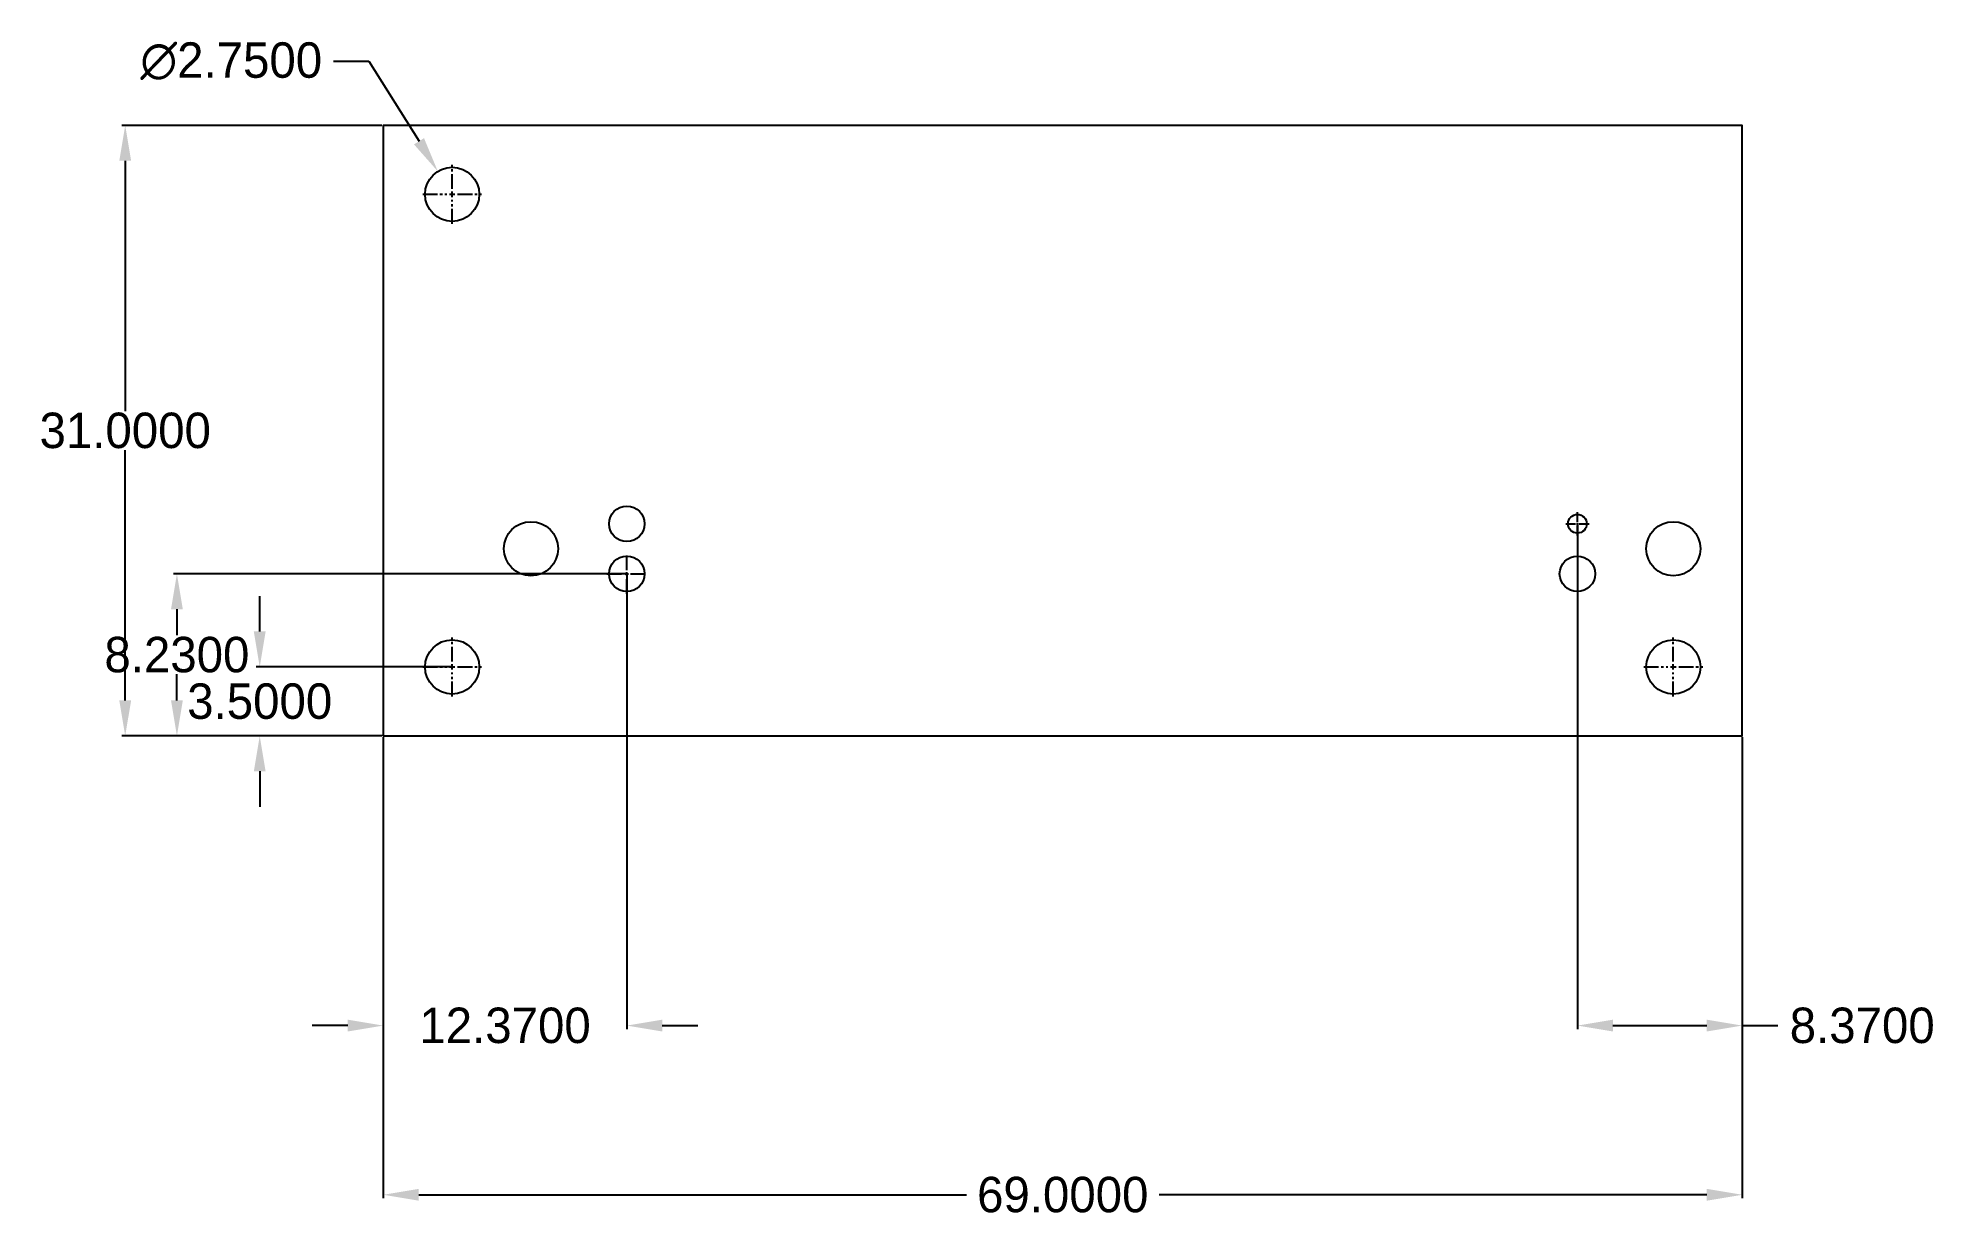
# Model space of a CAD drawing. Header units: millimetres. Extents: x -17.5 to 78.8, y -24.5 to 35.4.
import ezdxf

# ---------------------------------------------------------------- set-up
doc = ezdxf.new("R2010")
doc.units = ezdxf.units.MM
doc.linetypes.add('CENTER2', pattern=[1.125, 0.75, -0.125, 0.125, -0.125])
doc.layers.add('Dimensions', color=6, linetype='Continuous')
doc.layers.add('Features', color=10, linetype='Continuous')
doc.dimstyles.get("Standard").update_dxf_attribs({"dimtxt": 0.18, "dimasz": 0.18, "dimexe": 0.18, "dimexo": 0.0625, "dimgap": 0.09, "dimtad": 0, "dimtih": 1, "dimtoh": 1, "dimdec": 4, "dimzin": 0, "dimdsep": 46, "dimtxsty": 'Standard', "dimcen": 0.09, "dimadec": 0, "dimazin": 0, "dimtfac": 1, "dimtdec": 4, "dimtofl": 0, "dimtmove": 0, "dimatfit": 3, "dimfxl": 1, "dimtolj": 1, "dimtzin": 0, "dimarcsym": 0})

# ---------------------------------------------------------------- blocks, each defined once
blk = doc.blocks.new('*D1')
at = {"layer": 'Defpoints', "color": 0, "transparency": 16777216}
for p in [(0, 0), (69, 0), (69, -23.305)]:
    blk.add_point(p, dxfattribs=at)
at = {"layer": 'Dimensions', "color": 0, "lineweight": -2, "transparency": 16777216}
for p, q in [((0, -0.062), (0, -23.485)), ((69, -0.062), (69, -23.485)), ((1.8, -23.305), (29.61, -23.305)), ((67.2, -23.305), (39.39, -23.305))]:
    blk.add_line(p, q, dxfattribs=at)
at = {"layer": 'Dimensions', "color": 0, "transparency": 16777216}
for points in [[(1.8, -23.005), (1.8, -23.605), (0, -23.305)], [(67.2, -23.005), (67.2, -23.605), (69, -23.305)]]:
    blk.add_solid(points, dxfattribs=at)
at = {"layer": 'Dimensions', "color": 0, "transparency": 16777216, "insert": (34.5, -23.305), "char_height": 1.8, "attachment_point": 5}
blk.add_mtext('\\A1;69.0000', dxfattribs=at)
blk = doc.blocks.new('*D2')
at = {"layer": 'Defpoints', "color": 0, "transparency": 16777216}
for p in [(0, 31), (0, 0), (-13.1, 0)]:
    blk.add_point(p, dxfattribs=at)
at = {"layer": 'Dimensions', "color": 0, "lineweight": -2, "transparency": 16777216}
for p, q in [((-0.063, 31), (-13.28, 31)), ((-13.1, 29.2), (-13.1, 16.49)), ((-13.1, 1.8), (-13.1, 14.51)), ((-0.063, 0), (-13.28, 0))]:
    blk.add_line(p, q, dxfattribs=at)
at = {"layer": 'Dimensions', "color": 0, "transparency": 16777216}
for points in [[(-13.4, 29.2), (-12.8, 29.2), (-13.1, 31)], [(-13.4, 1.8), (-12.8, 1.8), (-13.1, 0)]]:
    blk.add_solid(points, dxfattribs=at)
at = {"layer": 'Dimensions', "color": 0, "transparency": 16777216, "insert": (-13.1, 15.5), "char_height": 1.8, "attachment_point": 5}
blk.add_mtext('\\A1;31.0000', dxfattribs=at)
blk = doc.blocks.new('*D3')
at = {"layer": 'Defpoints', "color": 0, "transparency": 16777216}
for p in [(2.771, 28.666), (4.229, 26.334)]:
    blk.add_point(p, dxfattribs=at)
at = {"layer": 'Dimensions', "color": 0, "lineweight": -2, "transparency": 16777216}
for p, q in [((-2.525, 34.258), (-0.725, 34.258)), ((-0.725, 34.258), (1.817, 30.192)), ((3.41, 27.5), (3.59, 27.5)), ((3.5, 27.41), (3.5, 27.59))]:
    blk.add_line(p, q, dxfattribs=at)
at = {"layer": 'Dimensions', "color": 0, "transparency": 16777216}
blk.add_solid([(2.071, 30.351), (1.562, 30.033), (2.771, 28.666)], dxfattribs=at)
at = {"layer": 'Dimensions', "color": 0, "transparency": 16777216, "insert": (-7.715, 34.258), "char_height": 1.8, "attachment_point": 5}
blk.add_mtext('\\A1;∅2.7500', dxfattribs=at)
blk = doc.blocks.new('*U4')
at = {"layer": 'Dimensions', "color": 0, "linetype": 'CENTER2', "transparency": 16777216}
for p, q in [((0, 0.275), (0, 1.495)), ((-1.495, 0), (-0.275, 0)), ((0.275, 0), (1.495, 0)), ((0, -1.495), (0, -0.275))]:
    blk.add_line(p, q, dxfattribs=at)
at = {"layer": 'Dimensions', "color": 0, "linetype": 'Continuous', "transparency": 16777216}
for p, q in [((-0.1375, 0), (0.1375, 0)), ((0, -0.1375), (0, 0.1375))]:
    blk.add_line(p, q, dxfattribs=at)
blk = doc.blocks.new('*U5')
at = {"layer": 'Dimensions', "color": 0, "linetype": 'CENTER2', "transparency": 16777216}
for p, q in [((0, 0.275), (0, 1.495)), ((-1.495, 0), (-0.275, 0)), ((0.275, 0), (1.495, 0)), ((0, -1.495), (0, -0.275))]:
    blk.add_line(p, q, dxfattribs=at)
at = {"layer": 'Dimensions', "color": 0, "linetype": 'Continuous', "transparency": 16777216}
for p, q in [((-0.1375, 0), (0.1375, 0)), ((0, -0.1375), (0, 0.1375))]:
    blk.add_line(p, q, dxfattribs=at)
blk = doc.blocks.new('*U6')
at = {"layer": 'Dimensions', "color": 0, "linetype": 'CENTER2', "transparency": 16777216}
for p, q in [((0, 0.275), (0, 1.495)), ((-1.495, 0), (-0.275, 0)), ((0.275, 0), (1.495, 0)), ((0, -1.495), (0, -0.275))]:
    blk.add_line(p, q, dxfattribs=at)
at = {"layer": 'Dimensions', "color": 0, "linetype": 'Continuous', "transparency": 16777216}
for p, q in [((-0.1375, 0), (0.1375, 0)), ((0, -0.1375), (0, 0.1375))]:
    blk.add_line(p, q, dxfattribs=at)
blk = doc.blocks.new('*U7')
at = {"layer": 'Dimensions', "color": 0, "linetype": 'CENTER2', "transparency": 16777216}
for p, q in [((-0.594, 0), (-0.0948, 0)), ((0, 0.0948), (0, 0.594)), ((0.0948, 0), (0.594, 0)), ((0, -0.594), (0, -0.0948))]:
    blk.add_line(p, q, dxfattribs=at)
at = {"layer": 'Dimensions', "color": 0, "linetype": 'Continuous', "transparency": 16777216}
for p, q in [((-0.0474, 0), (0.0474, 0)), ((0, -0.0474), (0, 0.0474))]:
    blk.add_line(p, q, dxfattribs=at)
blk = doc.blocks.new('*U8')
at = {"layer": 'Dimensions', "color": 0, "linetype": 'CENTER2', "transparency": 16777216}
for p, q in [((0, 0.18032), (0, 1.0216)), ((-1.0216, 0), (-0.18032, 0)), ((0.18032, 0), (1.0216, 0)), ((0, -1.0216), (0, -0.18032))]:
    blk.add_line(p, q, dxfattribs=at)
at = {"layer": 'Dimensions', "color": 0, "linetype": 'Continuous', "transparency": 16777216}
for p, q in [((-0.09016, 0), (0.09016, 0)), ((0, -0.09016), (0, 0.09016))]:
    blk.add_line(p, q, dxfattribs=at)
blk = doc.blocks.new('*D9')
at = {"layer": 'Defpoints', "color": 0, "transparency": 16777216}
for p in [(12.37, 8.23), (0, 0), (0, -14.713)]:
    blk.add_point(p, dxfattribs=at)
at = {"layer": 'Dimensions', "color": 0, "lineweight": -2, "transparency": 16777216}
for p, q in [((12.37, 8.168), (12.37, -14.893)), ((0, -0.062), (0, -14.893)), ((-1.8, -14.713), (-3.6, -14.713)), ((14.17, -14.713), (15.97, -14.713))]:
    blk.add_line(p, q, dxfattribs=at)
at = {"layer": 'Dimensions', "color": 0, "transparency": 16777216}
for points in [[(-1.8, -14.413), (-1.8, -15.013), (0, -14.713)], [(14.17, -14.413), (14.17, -15.013), (12.37, -14.713)]]:
    blk.add_solid(points, dxfattribs=at)
at = {"layer": 'Dimensions', "color": 0, "transparency": 16777216, "insert": (6.185, -14.713), "char_height": 1.8, "attachment_point": 5}
blk.add_mtext('\\A1;12.3700', dxfattribs=at)
blk = doc.blocks.new('*D10')
at = {"layer": 'Defpoints', "color": 0, "transparency": 16777216}
for p in [(60.63, 10.77), (69, 0), (69, -14.713)]:
    blk.add_point(p, dxfattribs=at)
at = {"layer": 'Dimensions', "color": 0, "lineweight": -2, "transparency": 16777216}
for p, q in [((60.63, 10.708), (60.63, -14.893)), ((69, -0.062), (69, -14.893)), ((62.43, -14.713), (67.2, -14.713)), ((69, -14.713), (70.8, -14.713))]:
    blk.add_line(p, q, dxfattribs=at)
at = {"layer": 'Dimensions', "color": 0, "transparency": 16777216}
for points in [[(62.43, -14.413), (62.43, -15.013), (60.63, -14.713)], [(67.2, -14.413), (67.2, -15.013), (69, -14.713)]]:
    blk.add_solid(points, dxfattribs=at)
at = {"layer": 'Dimensions', "color": 0, "transparency": 16777216, "insert": (75.09, -14.713), "char_height": 1.8, "attachment_point": 5}
blk.add_mtext('\\A1;8.3700', dxfattribs=at)
blk = doc.blocks.new('*D11')
at = {"layer": 'Defpoints', "color": 0, "transparency": 16777216}
for p in [(12.37, 8.23), (0, 0), (-10.476, 0)]:
    blk.add_point(p, dxfattribs=at)
at = {"layer": 'Dimensions', "color": 0, "lineweight": -2, "transparency": 16777216}
for p, q in [((12.307, 8.23), (-10.656, 8.23)), ((-10.476, 6.43), (-10.476, 5.105)), ((-10.476, 1.8), (-10.476, 3.125)), ((-0.062, 0), (-10.656, 0))]:
    blk.add_line(p, q, dxfattribs=at)
at = {"layer": 'Dimensions', "color": 0, "transparency": 16777216}
for points in [[(-10.776, 6.43), (-10.176, 6.43), (-10.476, 8.23)], [(-10.776, 1.8), (-10.176, 1.8), (-10.476, 0)]]:
    blk.add_solid(points, dxfattribs=at)
at = {"layer": 'Dimensions', "color": 0, "transparency": 16777216, "insert": (-10.476, 4.115), "char_height": 1.8, "attachment_point": 5}
blk.add_mtext('\\A1;8.2300', dxfattribs=at)
blk = doc.blocks.new('*D12')
at = {"layer": 'Defpoints', "color": 0, "transparency": 16777216}
for p in [(3.5, 3.5), (0, 0), (-6.271, 0)]:
    blk.add_point(p, dxfattribs=at)
at = {"layer": 'Dimensions', "color": 0, "lineweight": -2, "transparency": 16777216}
for p, q in [((-6.271, 5.3), (-6.271, 7.1)), ((3.438, 3.5), (-6.451, 3.5)), ((-0.062, 0), (-6.451, 0)), ((-6.271, -1.8), (-6.271, -3.6))]:
    blk.add_line(p, q, dxfattribs=at)
at = {"layer": 'Dimensions', "color": 0, "transparency": 16777216}
for points in [[(-6.571, 5.3), (-5.971, 5.3), (-6.271, 3.5)], [(-6.571, -1.8), (-5.971, -1.8), (-6.271, 0)]]:
    blk.add_solid(points, dxfattribs=at)
at = {"layer": 'Dimensions', "color": 0, "transparency": 16777216, "insert": (-6.271, 1.75), "char_height": 1.8, "attachment_point": 5}
blk.add_mtext('\\A1;3.5000', dxfattribs=at)

msp = doc.modelspace()

# ---------------------------------------------------------------- linework, layer by layer
msp.add_lwpolyline([(0, 0), (69, 0), (69, 31), (0, 31)], close=True)
at = {"layer": 'Features'}
for centre, radius in [((3.5, 27.5), 1.375), ((12.37, 10.77), 0.9016), ((7.5, 9.5), 1.375), ((60.63, 10.77), 0.474), ((65.5, 9.5), 1.375), ((12.37, 8.23), 0.9016), ((60.63, 8.23), 0.9016), ((3.5, 3.5), 1.375), ((65.5, 3.5), 1.375)]:
    msp.add_circle(centre, radius, dxfattribs=at)

# ---------------------------------------------------------------- block references
at = {"layer": 'Dimensions', "linetype": 'CENTER2'}
for name, p in [('*U5', (3.5, 27.5)), ('*U7', (60.63, 10.77)), ('*U8', (12.37, 8.23)), ('*U4', (3.5, 3.5)), ('*U6', (65.5, 3.5))]:
    msp.add_blockref(name, p, dxfattribs=at)

# ---------------------------------------------------------------- dimensions: what is measured, and where the dimension line sits
at = {"layer": 'Dimensions'}
dim = msp.add_diameter_dim_2p(p1=(4.22895, 26.33413), p2=(2.77105, 28.66587), dimstyle='Standard', override={"dimtxt": 1.8, "dimasz": 1.8}, dxfattribs=at)
dim.commit()
dim.dimension.update_dxf_attribs({"geometry": '*D3', "text_midpoint": (-7.71547, 34.25819), "dimtype": 163})
for base, p1, picture, middle in [((-13.10022, 0), (0, 31), '*D2', (-13.10022, 15.5)), ((-6.27079, 0), (3.5, 3.5), '*D12', (-6.27079, 1.75))]:
    dim = msp.add_linear_dim(base=base, p1=p1, p2=(0, 0), angle=90, dimstyle='Standard', override={"dimtxt": 1.8, "dimasz": 1.8}, dxfattribs=at)
    dim.commit()
    dim.dimension.update_dxf_attribs({"geometry": picture, "text_midpoint": middle})
for base, p1, p2, picture, middle in [((69, -14.7131), (60.63, 10.77), (69, 0), '*D10', (75.09, -14.7131)), ((0, -14.7131), (12.37, 8.23), (0, 0), '*D9', (6.185, -14.7131))]:
    dim = msp.add_linear_dim(base=base, p1=p1, p2=p2, dimstyle='Standard', override={"dimtxt": 1.8, "dimasz": 1.8}, dxfattribs=at)
    dim.commit()
    dim.dimension.update_dxf_attribs({"geometry": picture, "text_midpoint": middle})
dim = msp.add_linear_dim(base=(-10.47551, 0), p1=(12.37, 8.23), p2=(0, 0), angle=90, dimstyle='Standard', override={"dimtxt": 1.8, "dimasz": 1.8}, dxfattribs=at)
dim.commit()
dim.dimension.update_dxf_attribs({"geometry": '*D11', "text_midpoint": (-10.47551, 4.115), "dimtype": 160})
dim = msp.add_linear_dim(base=(69, -23.30511), p1=(0, 0), p2=(69, 0), dimstyle='Standard', override={"dimtxt": 1.8, "dimasz": 1.8}, dxfattribs=at)
dim.commit()
dim.dimension.update_dxf_attribs({"geometry": '*D1', "text_midpoint": (34.5, -23.30511), "dimtype": 160})

doc.saveas('drawing.dxf')
